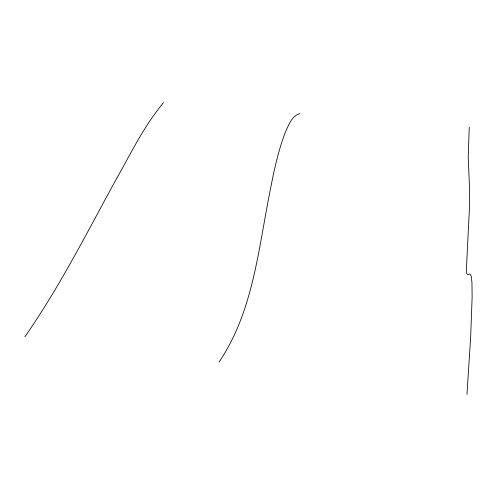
<?xml version="1.0" encoding="UTF-8"?>
<svg xmlns="http://www.w3.org/2000/svg" width="497" height="497" viewBox="0 0 497 497"><rect width="100%" height="100%" fill="white"/><g stroke="black" fill="none" stroke-linecap="round" stroke-linejoin="round"><path stroke-width="0.75" d="M469.243 127.257L468.224 157.58L469.603 189.537L469.646 203.876L466.354 270.213L466.577 272.847L467.255 274.58L470.056 274.015L471.28 276.251L471.97 283.079L472.125 297.231L470.653 337.283L466.975 394.382M219.015 362.089C251.134 314.874 257.595 256.601 267.958 201.919C272.449 178.585 276.717 154.996 285.154 132.705C288.484 125.679 291.472 115.913 299.865 113.602M24.85 336.811C59.478 287.173 86.789 232.969 115.813 180.001C130.754 153.685 143.987 125.921 163.569 102.618"/></g></svg>
